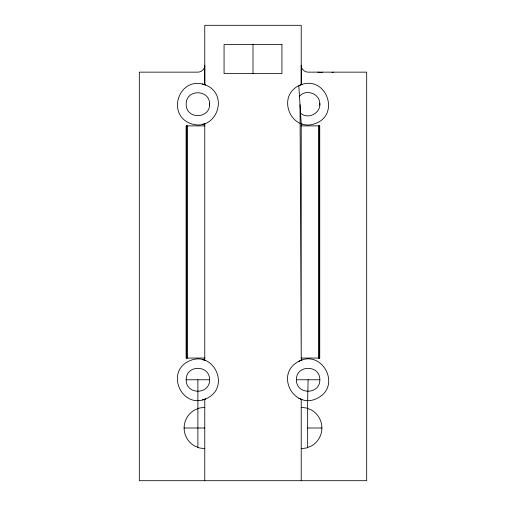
<?xml version="1.0" encoding="UTF-8"?>
<svg xmlns="http://www.w3.org/2000/svg" width="506" height="506" viewBox="0 0 506 506"><rect width="100%" height="100%" fill="white"/><g stroke="black" fill="none" stroke-linecap="round" stroke-linejoin="round"><path stroke-width="0.76" d="M301.228 65.261L301.228 84.698C275.081 94.167 290.381 133.464 315.82 123.363C340.449 114.002 325.889 75.451 301.228 84.698L301.228 25.3L204.772 25.3L204.772 84.698C229.901 93.648 216.922 131.649 191.831 123.951C165.475 115.646 178.656 75.698 204.772 84.698L204.772 65.261M308.116 379.766L307.654 400.36L307.654 447.513M209.554 105.178C211.091 89.372 185.993 88.272 186.17 104.185C185.987 120.08 211.084 119.018 209.554 103.192M209.598 379.766C209.851 395.009 185.917 395.015 186.17 379.766C185.917 364.522 209.851 364.529 209.598 379.766L186.17 379.766M300.381 112.977C307.667 120.055 321.133 113.23 319.786 103.192C319.431 93.376 305.649 88.695 299.463 96.349M319.83 379.766C320.083 395.009 296.149 395.015 296.402 379.766C296.149 364.522 320.083 364.529 319.83 379.766L296.402 379.766M204.69 66.337C204.215 69.594 201.179 72.194 197.884 72.149L139.321 72.149L139.321 480.7L366.679 480.7L366.679 72.149L308.116 72.149C304.821 72.194 301.785 69.594 301.31 66.337M298.812 361.309C273.645 374.307 295.011 411.922 318.951 397.368C341.221 384.282 321.55 349.241 298.812 361.309L302.063 360.006M205.588 398.943C231.805 388.102 213.627 348.874 188.58 361.309C165.304 372.441 181.882 409.063 205.588 398.943L202.236 399.974M302.063 84.42L298.812 85.729L301.228 123.673L301.228 360.278L300.02 104.704M321.101 72.643L322.404 72.149M202.236 124.387L205.588 123.363M331.892 72.579L333.384 72.149M204.772 407.324L199.421 408.032L194.437 410.094A20.67 20.67 0 0 0 194.437 445.894L199.421 447.962L204.772 448.664M301.228 448.664L306.579 447.962L311.563 445.894A20.67 20.67 0 0 0 311.563 410.094L306.579 408.032L301.228 407.324M204.772 125.886L186.221 125.886L186.221 358.065L204.772 358.065M301.228 125.886L319.779 125.886M301.228 358.065L319.779 358.065M184.102 427.994L204.772 427.994M307.654 427.994L321.898 427.994M317.838 72.149L321.708 72.579M202.236 83.983L205.588 85.008M202.236 359.564L205.588 360.588M300.76 123.426L302.063 123.951M298.812 398.222L302.063 399.531M319.786 103.192L319.786 105.178M319.735 125.886L319.735 358.065M319.609 125.886L319.609 358.065M319.406 125.886L319.406 358.065M319.122 125.886L319.122 358.065M318.774 125.886L318.774 358.065M301.228 399.253L301.228 480.7M253 44.591L253 73.528M204.772 123.673L204.772 360.278M204.772 399.253L204.772 480.7M197.884 379.766L197.884 447.323M187.226 125.886L187.226 358.065M186.878 125.886L186.878 358.065M186.594 125.886L186.594 358.065M186.391 125.886L186.391 358.065M186.265 125.886L186.265 358.065M281.937 44.591L224.063 44.591L224.063 73.528L281.937 73.528L281.937 44.591"/></g></svg>
